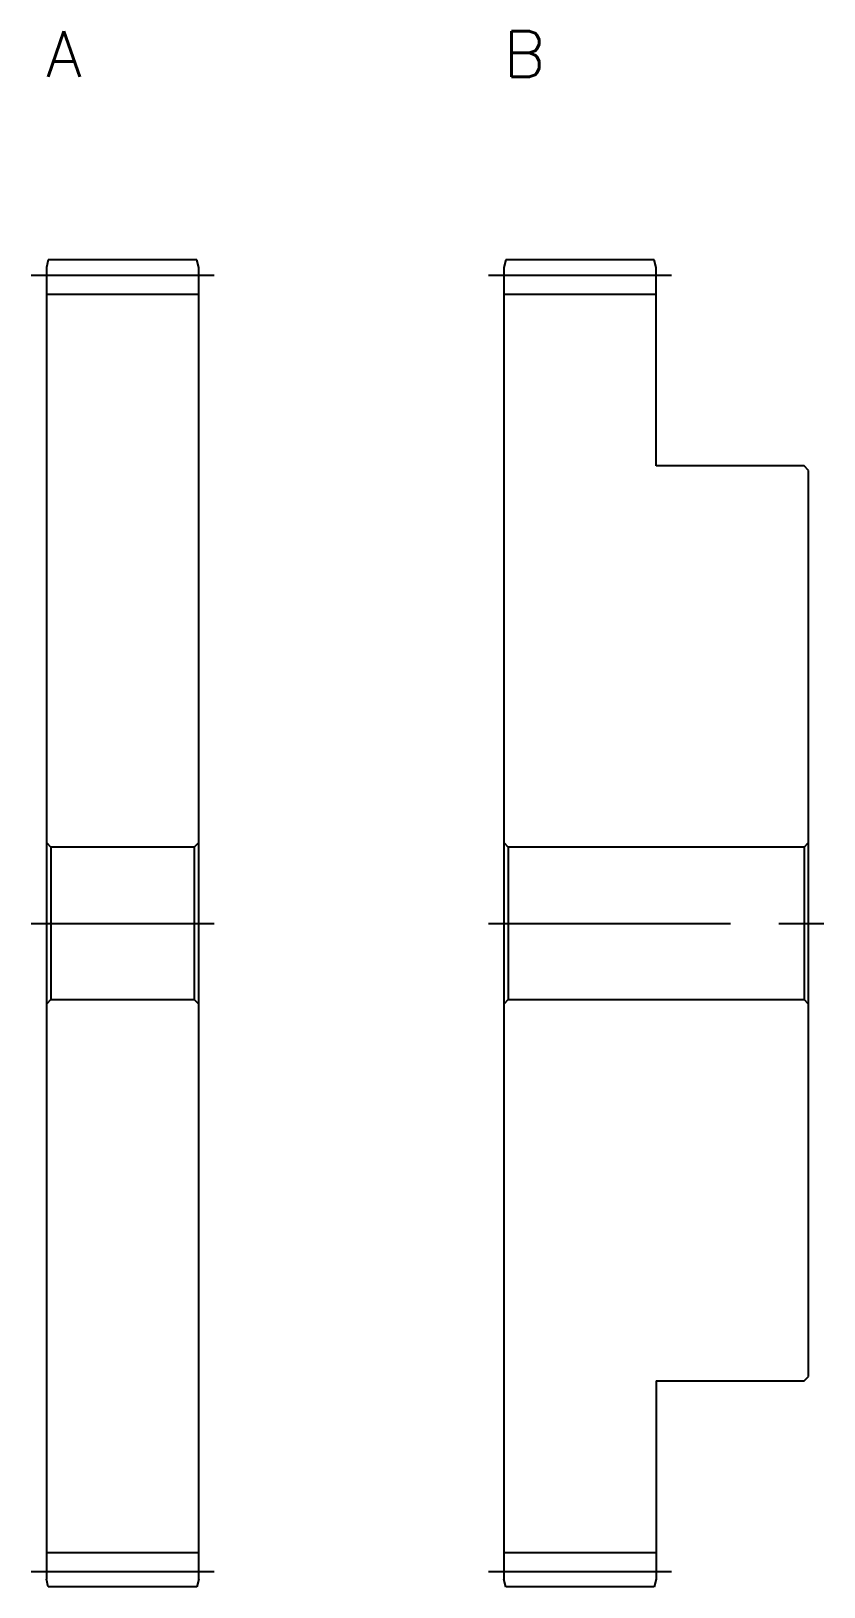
# Model space of a CAD drawing. Extents: x -1 to 158, y -13 to 112.
# Drawn here: x 106 to 158, y 10 to 112 of the extents above; entities that cross this region are included whole.
import ezdxf

# ---------------------------------------------------------------- set-up
doc = ezdxf.new("R2010")
doc.units = 0
doc.header["$LTSCALE"] = 0.5
doc.linetypes.add('CENTER', pattern=[50.8, 31.75, -6.35, 6.35, -6.35])
for name, color, linetype in [('MSM_CENTER', 1, 'CENTER'), ('MSM_CONTINUOUS', 7, 'CONTINUOUS'), ('MSM_PART_NUMBER', 7, 'CONTINUOUS')]:
    doc.layers.add(name, color=color, linetype=linetype)
doc.styles.get("Standard").update_dxf_attribs({"font": 'txt.shx', "height": 2, "bigfont": 'bigfont.shx'})

# ---------------------------------------------------------------- blocks, each defined once
blk = doc.blocks.new('*U6')
at = {"layer": 'MSM_PART_NUMBER'}
blk.add_text('A', height=3, dxfattribs=at).set_placement((107, 109))
blk = doc.blocks.new('*U7')
at = {"layer": 'MSM_PART_NUMBER'}
blk.add_text('B', height=3, dxfattribs=at).set_placement((137, 109))

msp = doc.modelspace()

# ---------------------------------------------------------------- linework, layer by layer
at = {"layer": 'MSM_CENTER'}
for p, q in [((106, 96), (118, 96)), ((136, 96), (148, 96)), ((106, 53.5), (118, 53.5)), ((136, 53.5), (158, 53.5)), ((106, 11), (118, 11)), ((136, 11), (148, 11))]:
    msp.add_line(p, q, dxfattribs=at)
at = {"layer": 'MSM_CONTINUOUS'}
for p, q in [((107.13, 97), (107, 96.5)), ((116.87, 97), (107.13, 97)), ((117, 96.5), (116.87, 97)), ((137.13, 97), (137, 96.5)), ((146.87, 97), (137.13, 97)), ((147, 96.5), (146.87, 97)), ((107, 96.5), (107, 10.5)), ((117, 10.5), (117, 96.5)), ((137, 96.5), (137, 10.5)), ((147, 83.5), (147, 96.5)), ((107, 94.75), (117, 94.75)), ((137, 94.75), (147, 94.75)), ((156.7, 83.5), (147, 83.5)), ((157, 83.2), (156.7, 83.5)), ((157, 23.8), (157, 83.2)), ((107, 58.8), (107.3, 58.5)), ((107.3, 58.5), (107.3, 48.5)), ((116.7, 58.5), (107.3, 58.5)), ((116.7, 58.5), (117, 58.8)), ((116.7, 58.5), (116.7, 48.5)), ((137, 58.8), (137.3, 58.5)), ((137.3, 58.5), (137.3, 48.5)), ((156.7, 58.5), (137.3, 58.5)), ((156.7, 58.5), (157, 58.8)), ((156.7, 58.5), (156.7, 48.5)), ((107.3, 48.5), (107, 48.2)), ((107.3, 48.5), (116.7, 48.5)), ((117, 48.2), (116.7, 48.5)), ((137.3, 48.5), (137, 48.2)), ((137.3, 48.5), (156.7, 48.5)), ((157, 48.2), (156.7, 48.5)), ((147, 23.5), (147, 10.5)), ((147, 23.5), (156.7, 23.5)), ((156.7, 23.5), (157, 23.8)), ((107, 12.25), (117, 12.25)), ((137, 12.25), (147, 12.25)), ((107.13, 10), (107, 10.5)), ((117, 10.5), (116.87, 10)), ((137.13, 10), (137, 10.5)), ((147, 10.5), (146.87, 10)), ((116.87, 10), (107.13, 10)), ((146.87, 10), (137.13, 10))]:
    msp.add_line(p, q, dxfattribs=at)

# ---------------------------------------------------------------- block references
for name in ['*U6', '*U7']:
    msp.add_blockref(name, (0, 0), dxfattribs=at)

doc.saveas('drawing.dxf')
